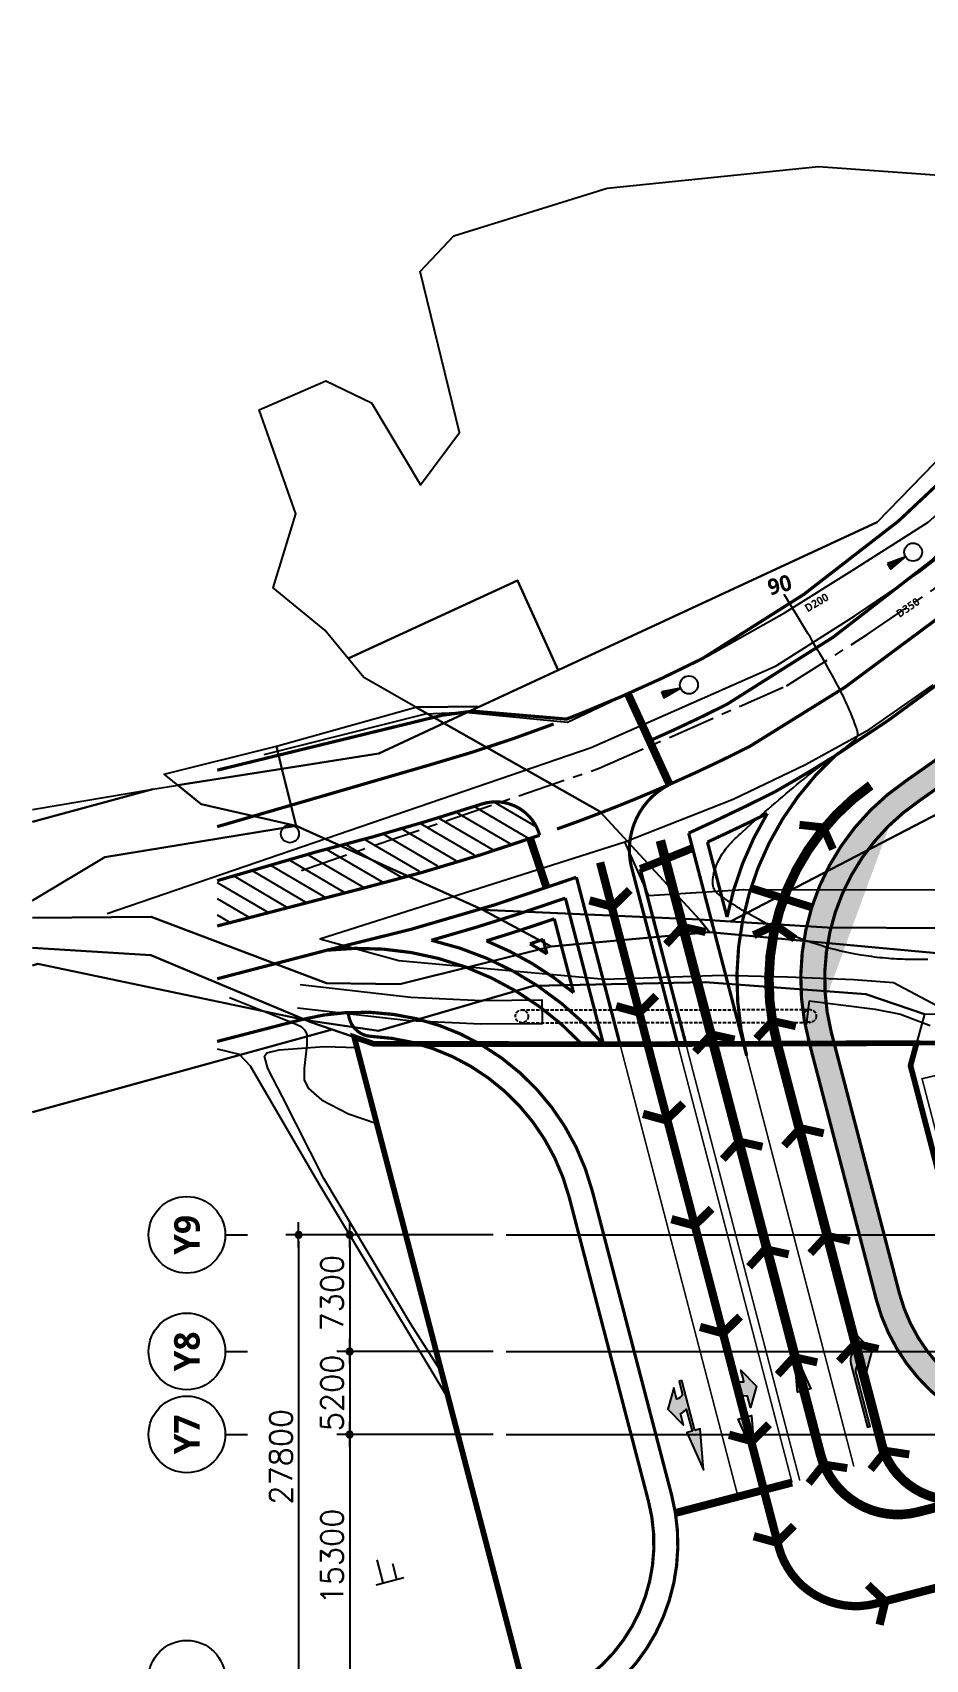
# Model space of a CAD drawing. Header units: millimetres. Extents: x 8000 to 190005487, y 8000 to 455456909.
# Drawn here: x 8000 to 63949, y 127692 to 229600 of the extents above; entities that cross this region are included whole.
import ezdxf
from ezdxf.enums import TextEntityAlignment as Align
from ezdxf.xclip import XClip

# ---------------------------------------------------------------- set-up
doc = ezdxf.new("R2010")
doc.units = ezdxf.units.MM
doc.header["$LTSCALE"] = 800
doc.header["$MEASUREMENT"] = 0
doc.header["$XCLIPFRAME"] = 0
doc.header["$PDSIZE"] = -10
for name, pattern in [('CEN', [62, 60, -1, 0, -1]), ('CENTER', [2, 1.25, -0.25, 0.25, -0.25]), ('DASHED', [3, 2, -1]), ('HID', [2, 1.1, -0.9]), ('HIDDEN', [0.375, 0.25, -0.125]), ('PHANTOM2', [31.75, 15.875, -3.175, 3.175, -3.175, 3.175, -3.175]), ('XREF_BASE$0$PHANTOM', [63.5, 31.75, -6.35, 6.35, -6.35, 6.35, -6.35]), ('XREF_BASE$0$PHANTOMX2', [5, 2.5, -0.5, 0.5, -0.5, 0.5, -0.5]), ('상수', [0.95, 0.5, -0.05, -0.4]), ('오수', [0.95, 0.5, -0.05, -0.4])]:
    doc.linetypes.add(name, pattern=pattern)
doc.layers.get('0').update_dxf_attribs({"linetype": 'CONTINUOUS'})
doc.layers.get('Defpoints').update_dxf_attribs({"color": 153, "linetype": 'CONTINUOUS'})
for name, color, linetype in [('0가스', 2, 'GAS_LINE'), ('0상수', 5, '상수'), ('0오수', 152, '오수'), ('1-5CON', 30, 'CONTINUOUS'), ('1-CEN', 2, 'CENTER'), ('1-ROAD', 1, 'CONTINUOUS'), ('1-U형측구', 7, 'CONTINUOUS'), ('1-물방향', 4, 'CONTINUOUS'), ('1-배수관', 134, 'HIDDEN'), ('1-지적선', 3, 'CONTINUOUS'), ('1-하수관로', 4, 'HIDDEN'), ('3-노면표시', 7, 'CONTINUOUS'), ('9', 3, 'CONTINUOUS'), ('CAA002', 30, 'CONTINUOUS'), ('CEN', 1, 'CEN'), ('COL', 2, 'CONTINUOUS'), ('DA001', 3, 'CONTINUOUS'), ('DAA001', 5, 'CONTINUOUS'), ('LSMD_CONT_LDREG_41500', 1, 'CONTINUOUS'), ('rndur', 1, 'CONTINUOUS'), ('WID', 4, 'CONTINUOUS'), ('X-SEC-종$0$A-ST-AXIS-BUB', 7, 'CONTINUOUS'), ('XREF_BASE$0$CE_PROPERTY LINE', 2, 'XREF_BASE$0$PHANTOM'), ('건축계획', 7, 'CONTINUOUS'), ('사업부지', 7, 'CONTINUOUS'), ('성토옹벽', 6, 'CONTINUOUS'), ('오수맨홀', 4, 'CONTINUOUS')]:
    doc.layers.add(name, color=color, linetype=linetype)
doc.styles.add('SH_대대리576', font='')
doc.styles.get("Standard").update_dxf_attribs({"font": 'SIMPLEX.shx'})
doc.styles.get('SH_대대리576').set_extended_font_data('NanumGothic', bold=True)
doc.linetypes.add('GAS_LINE', pattern='A,0.5,-0.2,["GAS",Standard,S=0.1,R=0,X=-0.1,Y=-0.05],-0.25', length=0.95)
doc.dimstyles.new('SHP 600', dxfattribs={"dimscale": 400, "dimtxt": 3.5, "dimasz": 1, "dimexe": 2, "dimexo": 2, "dimgap": 1, "dimtad": 1, "dimdec": 0, "dimzin": 0, "dimdsep": 46, "dimtxsty": 'Standard', "dimblk": 'DIMDOT', "dimcen": 0.09, "dimclrt": 3, "dimadec": 0, "dimazin": 1, "dimtfac": 1, "dimtdec": 0, "dimtix": 1, "dimtmove": 2, "dimatfit": 0, "dimldrblk": 'DIMDOT', "dimfxl": 1, "dimtfillclr": 3, "dimtolj": 1, "dimtzin": 0, "dimarcsym": 0})

# ---------------------------------------------------------------- blocks, each defined once
blk = doc.blocks.new('DIMDOT')
at = {"color": 0}
blk.add_line((-2, 0), (2, 0), dxfattribs=at)
for radius in [0.5, 0.25]:
    blk.add_circle((0, 0), radius, dxfattribs=at)
blk = doc.blocks.new('*D31')
at = {"color": 0, "lineweight": -2}
for p, q in [((36872, 141788), (27072, 141788)), ((27872, 141388), (27872, 126888)), ((36872, 126488), (27072, 126488))]:
    blk.add_line(p, q, dxfattribs=at)
at = {"layer": 'Defpoints', "color": 0}
for p in [(37672, 141788), (27872, 126488), (37672, 126488)]:
    blk.add_point(p, dxfattribs=at)
at = {"color": 0, "linetype": 'ByBlock', "lineweight": -2, "xscale": 400, "yscale": 400, "zscale": 400}
for p, rotation in [((27872, 141788), 90), ((27872, 126488), 270)]:
    blk.add_blockref('DIMDOT', p, dxfattribs=dict(at, rotation=rotation))
at = {"color": 3, "insert": (26771, 134138), "char_height": 1400, "attachment_point": 5, "rotation": 90}
blk.add_mtext('\\A1;15300', dxfattribs=at)
blk = doc.blocks.new('*D32')
at = {"color": 0, "lineweight": -2}
for p, q in [((36872, 146988), (27072, 146988)), ((27872, 146588), (27872, 142188)), ((36872, 141788), (27072, 141788))]:
    blk.add_line(p, q, dxfattribs=at)
at = {"layer": 'Defpoints', "color": 0}
for p in [(37672, 146988), (27872, 141788), (37672, 141788)]:
    blk.add_point(p, dxfattribs=at)
at = {"color": 0, "linetype": 'ByBlock', "lineweight": -2, "xscale": 400, "yscale": 400, "zscale": 400}
for p, rotation in [((27872, 146988), 90), ((27872, 141788), 270)]:
    blk.add_blockref('DIMDOT', p, dxfattribs=dict(at, rotation=rotation))
at = {"color": 3, "insert": (26771, 144388), "char_height": 1400, "attachment_point": 5, "rotation": 90}
blk.add_mtext('\\A1;5200', dxfattribs=at)
blk = doc.blocks.new('*D33')
at = {"color": 0, "lineweight": -2}
for p, q in [((36872, 154288), (27072, 154288)), ((27872, 153888), (27872, 147388)), ((36872, 146988), (27072, 146988))]:
    blk.add_line(p, q, dxfattribs=at)
at = {"layer": 'Defpoints', "color": 0}
for p in [(37672, 154288), (27872, 146988), (37672, 146988)]:
    blk.add_point(p, dxfattribs=at)
at = {"color": 0, "linetype": 'ByBlock', "lineweight": -2, "xscale": 400, "yscale": 400, "zscale": 400}
for p, rotation in [((27872, 154288), 90), ((27872, 146988), 270)]:
    blk.add_blockref('DIMDOT', p, dxfattribs=dict(at, rotation=rotation))
at = {"color": 3, "insert": (26771, 150638), "char_height": 1400, "attachment_point": 5, "rotation": 90}
blk.add_mtext('\\A1;7300', dxfattribs=at)
blk = doc.blocks.new('*D34')
at = {"color": 0, "lineweight": -2}
for p, q in [((36872, 154288), (23872, 154288)), ((24672, 153888), (24672, 126888)), ((36872, 126488), (23872, 126488))]:
    blk.add_line(p, q, dxfattribs=at)
at = {"layer": 'Defpoints', "color": 0}
for p in [(37672, 154288), (24672, 126488), (37672, 126488)]:
    blk.add_point(p, dxfattribs=at)
at = {"color": 0, "linetype": 'ByBlock', "lineweight": -2, "xscale": 400, "yscale": 400, "zscale": 400}
for p, rotation in [((24672, 154288), 90), ((24672, 126488), 270)]:
    blk.add_blockref('DIMDOT', p, dxfattribs=dict(at, rotation=rotation))
at = {"color": 3, "insert": (23571, 140388), "char_height": 1400, "attachment_point": 5, "rotation": 90}
blk.add_mtext('\\A1;27800', dxfattribs=at)
blk = doc.blocks.new('X-SEC-종$0$A-ST-AXIS-BUB-1')
at = {"layer": 'X-SEC-종$0$A-ST-AXIS-BUB'}
blk.add_line((0, 350), (0, 0), dxfattribs=at)
blk.add_circle((0, 950), 600, dxfattribs=at)
blk = doc.blocks.new('A$C15A91853')
at = {"layer": 'Defpoints'}
for points in [[(46801, 0), (47587, 7154), (48443, 10307), (49499, 19897), (49907, 33129), (50351, 34136), (50956, 34462), (52066, 34644), (58944, 34310), (68294, 34026), (68303, 34079), (69309, 40554), (69347, 40792), (60535, 41222), (58897, 41176), (54889, 45050), (53481, 48599), (49028, 48631), (38443, 47812), (26550, 47830), (20615, 47453), (19107, 50832)], [(0, 44758), (4948, 43401), (17839, 42226), (25189, 42483), (29295, 42370), (33454, 42220), (35928, 42013), (38652, 40578), (40707, 37777), (42163, 35137), (43272, 26739), (43649, 20480), (42505, 20194), (43607, 13152), (43641, 11401)]]:
    blk.add_lwpolyline(points, dxfattribs=at)
blk = doc.blocks.new('A$C53055D6E')
at = {"layer": 'XREF_BASE$0$CE_PROPERTY LINE', "color": 8, "linetype": 'XREF_BASE$0$PHANTOMX2', "ltscale": 3, "flags": 128}
blk.add_lwpolyline([(24653, 158067), (15380, 151109), (8259, 149251), (3838, 149290), (748, 147602), (-6916, 147572), (-7299, 146160), (-1843, 125252), (436, 116516), (2171, 109870), (5326, 104706), (5798, 96717), (3940, 88655), (43, 76541), (81, 64279), (3722, 52297), (8342, 45951), (24954, 35648), (27528, 32946), (33205, 26984), (45785, 19196), (55262, 14961), (63842, 9900), (67943, 799), (71065, 403), (74495, 0), (71416, 11497), (72509, 16027), (80907, 20283), (84381, 29814), (86654, 26118), (86417, 19281), (94182, 16961), (94474, 13223), (94701, 13128), (143072, 50641), (145797, 73715), (141926, 86006), (137274, 142330), (130340, 137929), (128629, 139085), (122336, 140647), (114378, 141402), (105827, 145930), (90331, 146144), (69871, 143916), (58636, 140116), (56478, 144307), (45633, 153630)], close=True, dxfattribs=at)
at = {"layer": '성토옹벽', "color": 4, "linetype": 'Continuous', "ltscale": 10, "const_width": 100, "flags": 128}
blk.add_lwpolyline([(55628, 144636), (45495, 153353), (24724, 157745), (15091, 150517), (8341, 148908), (803, 147102), (-6578, 145344), (-6578, 145344), (-1228, 124843)], dxfattribs=at)
blk = doc.blocks.new('B')
at = {"layer": '1-하수관로', "linetype": 'Continuous'}
blk.add_hatch(color=256, dxfattribs=at).paths.add_polyline_path([(165952.87, 361585.1), (165953.67, 361585.1), (165953.27, 361587.48)])
for points in [[(165953.67, 361585.1), (165952.87, 361585.1), (165953.27, 361587.48), (165953.67, 361585.1)], [(165953.27, 361587.48), (165953.27, 361585.1)]]:
    blk.add_lwpolyline(points, dxfattribs=at)
blk = doc.blocks.new('G$C940A8A8A')
at = {"layer": 'LSMD_CONT_LDREG_41500', "color": 1, "linetype": 'Continuous', "const_width": 300, "flags": 128}
blk.add_lwpolyline([(142885, 66413), (152606, 122087), (144785, 119579), (143421, 121130), (137727, 124230), (130217, 126970), (123087, 133510), (108147, 137630), (87787, 140640), (75957, 139800), (74927, 144400), (66787, 156160), (47607, 165750), (36878, 161359), (29518, 161359), (25251, 162513), (21834, 161660), (14411, 163566), (13684, 162297), (13684, 140689), (13684, 131660), (13684, 124791), (15433, 118998)], dxfattribs=at)
blk = doc.blocks.new('123123')
at = {"layer": '3-노면표시'}
h = blk.add_hatch(color=8, dxfattribs=at)
edge = h.paths.add_edge_path()
edge.add_arc((-68732, -12421), 960, 113.72579, 193.14827)
edge.add_line((-69667, -12640), (-68633, -16603))
edge.add_line((-68633, -16603), (-68466, -16559))
edge.add_line((-68466, -16559), (-69325, -13266))
edge.add_arc((-68690, -13070), 664, 107.10747, 197.11754, ccw=False)
edge.add_line((-68886, -12436), (-68813, -12715))
edge.add_line((-68813, -12715), (-68696, -13161))
edge.add_line((-68696, -13161), (-68332, -11814))
edge.add_line((-68332, -11814), (-69308, -10817))
edge.add_line((-69308, -10817), (-69119, -11543))
blk.add_hatch(color=8, dxfattribs=at).paths.add_polyline_path([(-71873, -17448), (-72688, -14322), (-73023, -14410), (-73246, -11844), (-72186, -14191), (-72521, -14279), (-71705, -17405)])
h = blk.add_hatch(color=8, dxfattribs=at)
edge = h.paths.add_edge_path()
edge.add_line((-76405, -16007), (-77221, -12881))
edge.add_line((-77221, -12881), (-77053, -12838))
edge.add_line((-77053, -12838), (-76830, -13691))
edge.add_arc((-76511, -13109), 664, 241.28871, 282.13843)
edge.add_line((-76372, -13758), (-76445, -13479))
edge.add_line((-76445, -13479), (-76561, -13032))
edge.add_line((-76561, -13032), (-75585, -14030))
edge.add_line((-75585, -14030), (-75949, -15377))
edge.add_line((-75949, -15377), (-76139, -14651))
edge.add_arc((-76231, -13696), 960, 247.54053, 275.52012, ccw=False)
edge.add_line((-76598, -14583), (-76237, -15964))
edge.add_line((-76237, -15964), (-75902, -15876))
edge.add_line((-75902, -15876), (-75680, -18442))
edge.add_line((-75680, -18442), (-76740, -16095))
edge.add_line((-76740, -16095), (-76405, -16007))
h = blk.add_hatch(color=8, dxfattribs=at)
edge = h.paths.add_edge_path()
edge.add_line((-79454, -16803), (-80269, -13677))
edge.add_line((-80269, -13677), (-80437, -13720))
edge.add_line((-80437, -13720), (-80214, -14574))
edge.add_arc((-80777, -14222), 664, 287.10747, 327.95719, ccw=False)
edge.add_line((-80581, -14856), (-80654, -14577))
edge.add_line((-80654, -14577), (-80771, -14131))
edge.add_line((-80771, -14131), (-81135, -15478))
edge.add_line((-81135, -15478), (-80159, -16475))
edge.add_line((-80159, -16475), (-80348, -15749))
edge.add_arc((-80735, -14871), 960, 293.72579, 321.70537)
edge.add_line((-79981, -15465), (-79621, -16847))
edge.add_line((-79621, -16847), (-79956, -16934))
edge.add_line((-79956, -16934), (-78896, -19281))
edge.add_line((-78896, -19281), (-79119, -16715))
edge.add_line((-79119, -16715), (-79454, -16803))
at = {"layer": '건축계획', "linetype": 'ByBlock'}
h = blk.add_hatch(dxfattribs=at)
h.set_pattern_fill('ANSI31,_O', scale=7000, angle=104.62295)
h.set_pattern_definition([(149.6229533, (-145302770.6, -463403555.9), (-442.4771673, -754.8767823), [])])
edge = h.paths.add_edge_path()
edge.add_line((-109377, 17627), (-109378, 14790))
edge.add_line((-109378, 14790), (-100273, 17148))
edge.add_line((-100273, 17148), (-89171, 20475))
edge.add_arc((-91919, 19718), 2850, 15.39279, 108.61499)
edge.add_arc((-291943, 692017), 698575, 285.681334, 286.560579, ccw=False)
edge.add_line((-103127, 19443), (-109377, 17627))
at = {"layer": '사업부지', "linetype": 'Continuous'}
h = blk.add_hatch(dxfattribs=at)
h.set_pattern_fill('AR-HBONE', color=8, scale=100, angle=14.62295, style=0)
h.set_pattern_definition([(59.62295331, (-152706624.56, -461770356.86), (-142.81125256, 547.36180552), [1200, -400]), (149.62295331, (-152706422.3, -461770011.77), (-142.81125256, 547.36180552), [1200, -400])])
edge = h.paths.add_edge_path()
edge.add_arc((-175728, 146781), 167876, 319.67, 322.33082, ccw=False)
edge.add_arc((-118040, 100322), 93851, 314.07463, 318.49856, ccw=False)
edge.add_arc((-118040, 100322), 93851, 310.12729, 314.07463, ccw=False)
edge.add_arc((-118040, 100322), 93851, 304.12732, 310.12729, ccw=False)
edge.add_arc((-57812, 11458), 13500, 124.12732, 194.19412)
edge.add_line((-70900, 8147), (-68479, -1130))
edge.add_line((-68479, -1130), (-66633, -8205))
edge.add_arc((-56474, -5554), 10500, 194.62295, 244.54761)
edge.add_arc((-61631, -16390), 1500, 14.62295, 64.54761, ccw=False)
edge.add_line((-60179, -16011), (-59907, -17053))
edge.add_arc((-56474, -5554), 12000, 194.62295, 253.37154, ccw=False)
edge.add_line((-68085, -8584), (-72352, 7770))
edge.add_line((-72352, 7770), (-72261, 7430))
edge.add_arc((-57812, 11458), 15000, 124.12732, 195.57735, ccw=False)
edge.add_arc((-118040, 100322), 92351, 304.12732, 310.12729)
edge.add_arc((-118040, 100322), 92351, 310.12729, 314.07463)
edge.add_arc((-118040, 100322), 92351, 314.07463, 318.48907)
edge.add_arc((-175728, 146781), 166376, 319.67529, 320.61331)
edge.add_arc((-175727, 146780), 166375, 320.61332, 320.99411)
edge.add_arc((-41778, 38287), 6000, 100.24842, 140.99411, ccw=False)
at = {"color": 8, "linetype": 'Continuous'}
blk.add_lwpolyline([(-72293, 10105), (-72478, 8616)], dxfattribs=at)
at = {"layer": '0가스', "linetype": 'GAS_LINE', "ltscale": 2}
blk.add_lwpolyline([(-116277, 15582), (-85943, 25976), (-74360, 31079), (-69413, 34210), (-65297, 37018), (-61363, 40093), (-56382, 44412), (-52642, 47845), (-48819, 51958), (-43745, 58119), (-38352, 64545), (-34607, 68749), (-30997, 72348), (-26541, 75975), (-12107, 85107)], dxfattribs=at)
at = {"layer": '1-5CON', "color": 8, "linetype": 'Continuous', "elevation": 90000}
blk.add_lwpolyline([(-64845, 12695), (-65022, 12691), (-65198, 12689), (-65375, 12687), (-65551, 12687), (-65728, 12687), (-65905, 12690), (-66081, 12693), (-66258, 12698), (-66435, 12704), (-66612, 12711), (-66789, 12720), (-66965, 12731), (-67142, 12743), (-67319, 12756), (-67495, 12771), (-67672, 12787), (-67848, 12806), (-68024, 12825), (-68200, 12847), (-68376, 12870), (-68551, 12895), (-69024, 12966), (-69495, 13051), (-69790, 13109), (-70085, 13172), (-70379, 13240), (-70671, 13313), (-70963, 13391), (-71254, 13473), (-71543, 13559), (-71831, 13650), (-72118, 13746), (-72403, 13845), (-72687, 13949), (-72969, 14057), (-73250, 14168), (-73528, 14284), (-73805, 14403), (-74080, 14526), (-74353, 14652), (-74624, 14782), (-74893, 14915), (-75160, 15052), (-75425, 15192), (-75764, 15377), (-76099, 15567), (-76176, 15610), (-76252, 15654), (-76328, 15699), (-76403, 15743), (-76479, 15788), (-76554, 15833), (-76630, 15879), (-76705, 15924), (-76780, 15970), (-76855, 16017), (-76929, 16064), (-77004, 16111), (-77078, 16159), (-77153, 16207), (-77227, 16255), (-77301, 16304), (-77375, 16353), (-77449, 16402), (-77523, 16453), (-77597, 16503), (-77671, 16554), (-77756, 16613), (-77841, 16672), (-77852, 16680), (-77862, 16688), (-77873, 16695), (-77884, 16703), (-77895, 16711), (-77905, 16719), (-77916, 16726), (-77927, 16734), (-77937, 16742), (-77948, 16750), (-77958, 16758), (-77968, 16766), (-77978, 16775), (-77988, 16783), (-77998, 16791), (-78008, 16800), (-78018, 16808), (-78027, 16817), (-78036, 16825), (-78046, 16834), (-78055, 16843), (-78110, 16899), (-78157, 16959), (-78193, 17013), (-78224, 17070), (-78250, 17129), (-78272, 17190), (-78290, 17254), (-78304, 17319), (-78314, 17387), (-78321, 17456), (-78324, 17526), (-78324, 17598), (-78321, 17671), (-78315, 17744), (-78307, 17818), (-78295, 17893), (-78281, 17968), (-78265, 18043), (-78247, 18118), (-78227, 18193), (-78206, 18267), (-78182, 18340), (-78157, 18413), (-78088, 18605), (-78010, 18788), (-77958, 18899), (-77904, 19007), (-77847, 19112), (-77787, 19214), (-77725, 19314), (-77661, 19410), (-77594, 19504), (-77526, 19596), (-77455, 19686), (-77383, 19773), (-77309, 19859), (-77234, 19943), (-77157, 20025), (-77078, 20106), (-76999, 20186), (-76919, 20265), (-76837, 20343), (-76755, 20420), (-76672, 20496), (-76589, 20572), (-76505, 20648), (-76210, 20914), (-75913, 21180), (-75699, 21370), (-75485, 21561), (-75269, 21751), (-75053, 21941), (-74836, 22131), (-74617, 22321), (-74398, 22510), (-74179, 22699), (-73958, 22886), (-73737, 23073), (-73516, 23259), (-73293, 23444), (-73070, 23628), (-72847, 23811), (-72623, 23992), (-72399, 24172), (-72174, 24350), (-71948, 24527), (-71723, 24701), (-71497, 24874), (-71271, 25045), (-70992, 25253), (-70713, 25457), (-70661, 25495), (-70609, 25533), (-70556, 25571), (-70504, 25610), (-70452, 25648), (-70399, 25686), (-70347, 25725), (-70294, 25763), (-70242, 25802), (-70190, 25841), (-70137, 25880), (-70085, 25920), (-70032, 25960), (-69979, 26000), (-69927, 26041), (-69874, 26082), (-69821, 26124), (-69769, 26166), (-69716, 26208), (-69663, 26252), (-69610, 26295), (-69546, 26349), (-69482, 26404), (-69471, 26413), (-69460, 26423), (-69450, 26432), (-69439, 26442), (-69428, 26452), (-69418, 26461), (-69407, 26471), (-69397, 26481), (-69387, 26491), (-69377, 26501), (-69367, 26511), (-69358, 26521), (-69349, 26531), (-69340, 26541), (-69331, 26552), (-69323, 26562), (-69315, 26573), (-69307, 26584), (-69300, 26595), (-69293, 26606), (-69287, 26617), (-69269, 26650), (-69256, 26685), (-69248, 26708), (-69243, 26732), (-69238, 26757), (-69236, 26782), (-69234, 26807), (-69234, 26833), (-69235, 26859), (-69237, 26885), (-69241, 26912), (-69245, 26939), (-69250, 26966), (-69256, 26993), (-69263, 27021), (-69270, 27049), (-69278, 27077), (-69287, 27105), (-69296, 27133), (-69306, 27161), (-69315, 27189), (-69325, 27217), (-69336, 27246), (-69413, 27458), (-69492, 27665), (-69561, 27842), (-69631, 28016), (-69701, 28186), (-69772, 28354), (-69844, 28519), (-69917, 28682), (-69990, 28842), (-70065, 29000), (-70139, 29156), (-70215, 29311), (-70291, 29463), (-70368, 29615), (-70446, 29765), (-70524, 29913), (-70603, 30061), (-70682, 30208), (-70762, 30355), (-70843, 30500), (-70925, 30646), (-71007, 30792), (-71089, 30937), (-71290, 31288), (-71494, 31641), (-71614, 31849), (-71736, 32056), (-71858, 32265), (-71982, 32474), (-72106, 32684), (-72231, 32894), (-72357, 33104), (-72484, 33315), (-72611, 33526), (-72739, 33738), (-72867, 33949), (-72996, 34161), (-73126, 34374), (-73255, 34586), (-73385, 34798), (-73515, 35011), (-73646, 35223), (-73776, 35435), (-73859, 35570)], dxfattribs=at)
at = {"layer": '1-CEN', "ltscale": 3}
blk.add_lwpolyline([(-104101, 18274), (-85433, 24671), (-73699, 29840), (-68643, 33039), (-64470, 35887), (-60473, 39012), (-55450, 43367), (-51654, 46852), (-47765, 51035), (-42668, 57224), (-37293, 63629), (-33589, 67786), (-30058, 71307), (-25722, 74836), (-19867, 78540)], dxfattribs=at)
at = {"layer": '1-ROAD'}
for points in [[(-106436, 25543), (-96326, 28079), (-93847, 28177), (-87427, 27563), (-83578, 29370), (-78644, 31701), (-73828, 34410), (-69593, 37055), (-64830, 40092), (-61802, 42767), (-58203, 46209), (-54473, 49831), (-50835, 53882), (-46023, 59207), (-39764, 66772), (-36221, 70941), (-31123, 75429), (-26740, 78392), (-21750, 81576)], [(-102943, 13981), (-83836, 20055), (-77037, 22738), (-72520, 24898), (-68518, 27090), (-64506, 29893)]]:
    blk.add_lwpolyline(points, dxfattribs=at)
at = {"layer": '1-ROAD', "color": 8}
blk.add_lwpolyline([(-44047, 10402), (-48053, 14274), (-49462, 17824), (-53914, 17856), (-64499, 17035), (-76393, 17053), (-82327, 16676), (-83836, 20055)], dxfattribs=at)
at = {"layer": '1-U형측구', "color": 8}
for points in [[(-104170, 11136), (-97239, 10336), (-92822, 10132), (-89029, 10167), (-89015, 8667), (-92850, 8632), (-97360, 8840), (-104342, 9645)], [(-72293, 10105), (-68154, 9589), (-66551, 9261), (-64698, 8565)]]:
    blk.add_lwpolyline(points, dxfattribs=at)
at = {"layer": '1-배수관', "color": 8}
for p, q in [((-90289, 9532), (-72237, 9555)), ((-90288, 8732), (-72236, 8755))]:
    blk.add_line(p, q, dxfattribs=at)
for centre in [(-90288, 9132), (-72236, 9155)]:
    blk.add_circle(centre, 400, dxfattribs=at)
at = {"layer": '1-지적선', "color": 8}
for points in [[(-101174, 31546, 0), (-102639, 33330, 0), (-105874, 35965, 0), (-104453, 40617, 0), (-106750, 47117, 0), (-102575, 48929, 0), (-99708, 47564, 0), (-96631, 42417, 0), (-94188, 45704, 0), (-96648, 55781, 0), (-94544, 58016, 0), (-84932, 60999, 0), (-71692, 62368, 0), (-54230, 61119, 0), (-52729, 56895, 0), (-55122, 53375, 0), (-68021, 40094, 0), (-88005, 30820, 0), (-90568, 36434, 0), (-101174, 31546, 0)], [(-48739, 44668, 0), (-45804, 38291, 0), (-58326, 24882, 0), (-77217, 15075, 0), (-79156, 15198, 0), (-85405, 21962, 0), (-95164, 27499, 0), (-68021, 40094, 0), (-55122, 53375, 0), (-52729, 56895, 0), (-48739, 44668, 0)], [(-45804, 38291, 0), (-42676, 31493, 0), (-41808, 30415, 0), (-42058, 29074, 0), (-49357, 19865, 0), (-53699, 16610, 0), (-63751, 14655, 0), (-71154, 14689, 0), (-77217, 15075, 0), (-58326, 24882, 0), (-45804, 38291, 0)], [(-101174, 31546, 0), (-90568, 36434, 0), (-88005, 30820, 0), (-92927, 28536, 0), (-96925, 28498, 0), (-100193, 30350, 0), (-101174, 31546, 0)], [(-79156, 15198, 0), (-77217, 15075, 0), (-71154, 14689, 0), (-63751, 14655, 0), (-53699, 16610, 0), (-49357, 19865, 0), (-42058, 29074, 0), (-41808, 30415, 0), (-39418, 27445, 0), (-36925, 22131, 0), (-47536, 12843, 0), (-52074, 11969, 0), (-78538, 14398, 0), (-79156, 15198, 0)], [(-105315, 24643, 0), (-105665, 26046, 0), (-96926, 28498, 0), (-95164, 27499, 0), (-99247, 25603, 0), (-105315, 24643, 0)], [(-105315, 24643, 0), (-99247, 25603, 0), (-95164, 27499, 0), (-85405, 21962, 0), (-79156, 15198, 0), (-92740, 15800, 0), (-104421, 21071, 0), (-105315, 24643, 0)], [(-105665, 26046, 0), (-105315, 24643, 0), (-111833, 23613, 0), (-112687, 24305, 0), (-105665, 26046, 0)], [(-113411, 23364, 0), (-111833, 23613, 0), (-110369, 22426, 0), (-104421, 21071, 0), (-116421, 19109, 0), (-122776, 15285, 0), (-132604, 18165, 0), (-113411, 23364, 0)], [(-134924, 18723, 0), (-131743, 20238, 0), (-113411, 23364, 0), (-132604, 18165, 0), (-134263, 17291, 0), (-134924, 18723, 0)], [(-132185, 7990, 0), (-122776, 15285, 0), (-113506, 15373, 0), (-102516, 11206, 0), (-97941, 11144, 0), (-88443, 13506, 0), (-78538, 14398, 0), (-52074, 11969, 0), (-47536, 12843, 0), (-36925, 22131, 0), (-36156, 20495, 0), (-50378, 9135, 0), (-54798, 9174, 0), (-65063, 9263, 0), (-68739, 10525, 0), (-78796, 11272, 0), (-89562, 11037, 0), (-99269, 8221, 0), (-103807, 8886, 0), (-113529, 12960, 0), (-122350, 13516, 0), (-124731, 11321, 0), (-132185, 7990, 0)], [(-122776, 15285, 0), (-116421, 19109, 0), (-104421, 21071, 0), (-92740, 15800, 0), (-88443, 13506, 0), (-97941, 11144, 0), (-102516, 11206, 0), (-113506, 15373, 0), (-122776, 15285, 0)], [(-124731, 11321, 0), (-120606, 12416, 0), (-103807, 8886, 0), (-103562, 8789, 0), (-102179, 8311, 0), (-132747, -125, 0), (-137022, -1392, 0), (-136687, -730, 0), (-132129, 4525, 0), (-131800, 4907, 0), (-124731, 11321, 0)], [(-102179, 8311, 0), (-103562, 8789, 0), (-103807, 8886, 0), (-99269, 8221, 0), (-89562, 11037, 0), (-78796, 11272, 0), (-68739, 10525, 0), (-65063, 9263, 0), (-65553, 7453, 0), (-83113, 7385, 0), (-99558, 7401, 0), (-102179, 8311, 0)], [(-132747, -125, 0), (-102179, 8311, 0), (-100788, 7828, 0)]]:
    blk.add_polyline3d(points, dxfattribs=at)
at = {"layer": '1-지적선'}
for points in [[(-92928, 28536, 0), (-95164, 27499, 0), (-96926, 28498, 0), (-92928, 28536, 0)], [(-105315, 24643, 0), (-104421, 21071, 0), (-110369, 22426, 0), (-111833, 23613, 0), (-105315, 24643, 0)], [(-88443, 13506, 0), (-92740, 15800, 0), (-79156, 15198, 0), (-78538, 14398, 0), (-88443, 13506, 0)], [(-103807, 8886, 0), (-120606, 12416, 0), (-124731, 11321, 0), (-122350, 13516, 0), (-113529, 12960, 0), (-103807, 8886, 0)]]:
    blk.add_polyline3d(points, dxfattribs=at)
at = {"layer": '3-노면표시', "color": 8}
for points in [[(-69119, -11543, 0.3611191), (-69667, -12640), (-68633, -16603), (-68466, -16559), (-69325, -13266, -0.414265), (-68886, -12436), (-68813, -12715), (-68696, -13161), (-68332, -11814), (-69308, -10817)], [(-76405, -16007), (-77221, -12881), (-77053, -12838), (-76830, -13691, 0.1801524), (-76372, -13758), (-76445, -13479), (-76561, -13032), (-75585, -14030), (-75949, -15377), (-76139, -14651, -0.1226941), (-76598, -14583), (-76237, -15964), (-75902, -15876), (-75680, -18442), (-76740, -16095)], [(-79454, -16803), (-80269, -13677), (-80437, -13720), (-80214, -14574, -0.1801524), (-80581, -14856), (-80654, -14577), (-80771, -14131), (-81135, -15478), (-80159, -16475), (-80348, -15749, 0.1226941), (-79981, -15465), (-79621, -16847), (-79956, -16934), (-78896, -19281), (-79119, -16715)]]:
    blk.add_lwpolyline(points, format="xyb", close=True, dxfattribs=at)
blk.add_lwpolyline([(-71873, -17448), (-72688, -14322), (-73023, -14410), (-73246, -11844), (-72186, -14191), (-72521, -14279), (-71705, -17405)], close=True, dxfattribs=at)
at = {"layer": 'CAA002', "color": 8, "elevation": 91000, "flags": 128}
blk.add_lwpolyline([(-108602, 10316), (-104573, 8701), (-104122, 8491), (-103879, 8258), (-103766, 7999), (-103750, 7356), (-103921, 5855), (-103923, 5164), (-103665, 4634), (-102832, 3907), (-101145, 3034), (-99379, 2427)], dxfattribs=at)
at = {"layer": 'DA001', "color": 8, "flags": 128}
for points in [[(-95315, -13148), (-97240, -10152), (-102703, -1016), (-105281, 4087), (-106210, 5869), (-106419, 6635), (-106260, 6840), (-105495, 7039), (-102664, 7240), (-100620, 7185)], [(-109379, 7094), (-108003, 6761), (-107316, 6026), (-103007, -1367), (-94874, -14839)]]:
    blk.add_lwpolyline(points, dxfattribs=at)
at = {"layer": 'DAA001', "color": 8, "flags": 128}
for points in [[(-98981, -26361), (-99360, -24910)], [(-98110, -26134), (-98363, -25166)], [(-99416, -26475), (-97675, -26020)]]:
    blk.add_lwpolyline(points, dxfattribs=at)
at = {"layer": 'rndur', "linetype": 'PHANTOM2', "ltscale": 2, "const_width": 360, "flags": 128}
blk.add_lwpolyline([(206883, -157310), (202971, -156085), (192523, -138055), (192037, -134393), (187653, -139214), (180694, -143462), (173737, -143509), (161354, -148904), (157725, -144242), (154816, -136784), (158050, -127241), (126239, -144923), (122996, -147375), (114777, -142533), (78067, -156212), (59378, -150969), (50990, -145420), (42961, -141949), (35259, -140747), (23792, -141142), (15855, -140119), (12425, -139716), (9303, -139321), (5202, -130219), (-3377, -125158), (-12855, -120922), (-25433, -113134), (-31110, -107172), (-33684, -104469), (-50296, -94166), (-54916, -87820), (-58556, -75838), (-58594, -63575), (-54697, -51462), (-52838, -43399), (-53310, -35411), (-56465, -30247), (-58199, -23603), (-65933, 6044), (-65550, 7455), (-83110, 7388), (-99556, 7405), (-100789, 7832), (-83513, -58384), (-91570, -60086), (-90952, -159807)], dxfattribs=at)
at = {"layer": 'rndur', "linetype": 'PHANTOM2', "ltscale": 2, "flags": 128}
blk.add_lwpolyline([(206883, -157310), (202971, -156085), (192523, -138055), (192037, -134393), (187653, -139214), (180694, -143462), (173737, -143509), (161354, -148904), (157725, -144242), (154816, -136784), (158050, -127241), (126239, -144923), (122996, -147375), (114777, -142533), (78067, -156212), (59378, -150969), (50990, -145420), (42961, -141949), (35259, -140747), (23792, -141142), (15855, -140119), (12425, -139716), (9303, -139321), (5202, -130219), (-3377, -125158), (-12855, -120922), (-25433, -113134), (-31110, -107172), (-33684, -104469), (-50296, -94166), (-54916, -87820), (-58556, -75838), (-58594, -63575), (-54697, -51462), (-52838, -43399), (-53310, -35411), (-56465, -30247), (-58199, -23603), (-65933, 6044), (-65550, 7455), (-83110, 7388), (-99556, 7405), (-100789, 7832), (-83513, -58384), (-91570, -60086), (-90952, -159807)], dxfattribs=at)
at = {"layer": '건축계획', "linetype": 'ByBlock', "flags": 128}
for points, const_width in [([(-56258, 50926, -0.0952325), (-78972, 31542, -0.0218866), (-86623, 28091), (-87495, 27750), (-93367, 28248), (-95246, 27998), (-109376, 24551)], 200), ([(-81035, 23659, 0.0135809), (-76019, 26032, 0.0828621), (-54174, 43701, 0.0145095), (-48400, 50925, 0.0145095)], 200), ([(-70777, 25379, -0.012183), (-74484, 23166, -0.0095161), (-79835, 20606), (-76197, 6661)], 200), ([(-70666, 25450, 0.2775594), (-76197, 6661)], 200), ([(-109377, 17627), (-103127, 19443, 0.0161664), (-92829, 22419)], 200), ([(-92829, 22419, -0.4307829), (-89171, 20475)], 200), ([(-89171, 20475, -0.0224136), (-100273, 17148), (-109378, 14790)], 200), ([(-82866, 18360, 0.0036418), (-81371, 18944), (-79590, 19667)], 500), ([(-84138, 7389), (-86866, 17844, -0.0307368), (-102492, 13276)], 200), ([(-86525, 7392, 0.236427), (-102492, 13276)], 200), ([(-104144, 8914, -0.1962431), (-92908, 7398, -0.1962431)], 200)]:
    blk.add_lwpolyline(points, format="xyb", dxfattribs=dict(at, const_width=const_width))
at = {"layer": '건축계획', "linetype": 'DASHED', "ltscale": 3, "const_width": 200, "flags": 128}
for points in [[(-51901, 50925), (-53655, 48977, -0.0957934), (-77436, 28677, -0.013668), (-82339, 26363)], [(-44355, 50924, -0.0183041), (-51718, 41572, -0.0191549), (-56409, 36668), (-56409, 36668, -0.0172252), (-60937, 32577), (-60937, 32577, -0.0340682), (-70666, 25450)], [(-88295, 27442, -0.0211357), (-95991, 24900), (-97714, 24400), (-109376, 21011)], [(-88080, 20866, 0.0098705), (-84305, 22287), (-84305, 22287, 0.0086778), (-81035, 23659, 0.006177)], [(-83336, 18181, -0.3667663), (-81035, 23659, -4.2195656)]]:
    blk.add_lwpolyline(points, format="xyb", dxfattribs=at)
at = {"layer": '건축계획', "linetype": 'ByBlock', "flags": 128}
for points, const_width in [([(-81035, 23659), (-83643, 29340)], 500), ([(-87495, 27750), (-93367, 28248), (-95246, 27998), (-109376, 24551)], 200), ([(-89766, 20269), (-88735, 17187)], 500), ([(-82866, 18360), (-80007, 7400)], 200), ([(-83336, 18181), (-80523, 7398)], 200), ([(-75936, 17162), (-72120, 15961)], 500), ([(-104144, 8914), (-109379, 7559)], 200)]:
    blk.add_lwpolyline(points, dxfattribs=dict(at, const_width=const_width))
at = {"layer": '건축계획', "linetype": 'ByBlock', "const_width": 200, "flags": 128}
for points in [[(-77430, 15349), (-78656, 20047, 0.0066217), (-74907, 21838, 0.087698)], [(-95952, 13896, -0.1616769), (-85167, 7373), (-87558, 16537, -0.0164779)], [(-92507, 13861, -0.0760668), (-87046, 10615), (-88252, 15238, -0.0083102)], [(-89784, 13672, -0.0141074), (-88713, 13043), (-88949, 13947, -0.0016208)]]:
    blk.add_lwpolyline(points, format="xyb", close=True, dxfattribs=at)
at = {"layer": '건축계획', "linetype": 'DASHED', "ltscale": 3, "const_width": 200, "flags": 128}
blk.add_lwpolyline([(-102492, 13276), (-109378, 11483)], dxfattribs=at)
at = {"layer": '건축계획', "linetype": 'Continuous'}
for p in [(-95246, 27998, 91058), (-93367, 28248, 90953)]:
    blk.add_point(p, dxfattribs=at)
at = {"layer": '사업부지', "color": 8, "linetype": 'Continuous', "flags": 128}
blk.add_lwpolyline([(-42845, 44191, 200, 200, -0.0116106), (-47751, 38133, 200, 200, -0.0193054), (-52757, 32896, 200, 200, -0.0172252), (-57554, 28562, 200, 200, -0.0261858), (-65386, 22633, 200, 200, 0.3156193), (-70900, 8147, 200, 200, 0), (-68479, -1130, 200, 200, 0), (-66633, -8205, 200, 200, 0.2213498), (-60986, -15035, 200, 200, -0.2213498), (-60179, -16011, 200, 200, 0), (-59907, -17053, 200, 200, -0.2621053), (-68085, -8584, 200, 200, 0), (-72352, 7770, 200, 200, 0), (-72261, 7430, 200, 200, -0.3222687), (-66228, 23875, 200, 200, 0.0261858), (-58520, 29709, 200, 200, 0.0172252), (-53801, 33974, 200, 200, 0.019264), (-48884, 39115, 200, 200, 0.0040929), (-47139, 41206, 0, 0, 0), (-47139, 41206, 200, 200, 0.0016615), (-46440, 42063, 200, 200, -0.1796838)], format="xyseb", close=True, dxfattribs=at)
at = {"layer": '사업부지', "color": 8, "linetype": 'Continuous', "ltscale": 10, "const_width": 200, "flags": 128}
for points in [[(-42845, 44191, -0.0116106), (-47751, 38133, -0.0193054), (-52757, 32896, -0.0172252), (-57554, 28562, -0.0261858), (-65386, 22633, 0.3156193), (-70900, 8147), (-68479, -1130), (-66633, -8205, 0.2213498), (-60986, -15035, -0.2213498), (-60179, -16011), (-59907, -17053)], [(-47139, 41206, -0.0040929), (-48884, 39115, -0.019264), (-53801, 33974, -0.0172252), (-58520, 29709, -0.0261858), (-66228, 23875, 0.3222687), (-72261, 7430), (-72352, 7770), (-68085, -8584, 0.2621053), (-59907, -17053, 0.2621053)], [(-104144, 8914, -0.4136853), (-85869, -1820), (-80899, -20867, -0.414362), (-89487, -35509), (-89145, -35415), (-89482, -35503)], [(-89487, -35509), (-89511, -35419, -0.3781104), (-88616, -33647, 0.3781104), (-82351, -21246), (-87320, -2198, 0.3275382), (-99715, 7877, -0.3275382), (-101093, 8996), (-101191, 9372)]]:
    blk.add_lwpolyline(points, format="xyb", dxfattribs=at)
at = {"layer": '사업부지', "color": 8, "linetype": 'Continuous', "ltscale": 10, "flags": 128}
for points, const_width in [([(-82866, 18360), (-72872, -19944)], 100), ([(-83336, 18182), (-73356, -20071)], 100), ([(-84136, 7385), (-76742, -20954)], 100), ([(-76393, 7415), (-69485, -19061)], 100), ([(-80665, -21978), (-73356, -20071)], 500)]:
    blk.add_lwpolyline(points, dxfattribs=dict(at, const_width=const_width))
at = {"layer": '사업부지', "color": 8, "linetype": 'Continuous', "ltscale": 10, "const_width": 200, "flags": 128}
blk.add_lwpolyline([(-85869, -1820), (-80899, -20867, -0.414362), (-89487, -35509), (-89511, -35419, -0.3781104), (-88616, -33647, 0.3781104), (-82351, -21246), (-87320, -2198, 0.3275382), (-99715, 7877, -0.3275382), (-101093, 8996), (-101191, 9372, -0.356394)], format="xyb", close=True, dxfattribs=at)
at = {"layer": '오수맨홀', "linetype": 'Continuous'}
for centre in [(-65769, 38212), (-79816, 29893), (-104819, 20571)]:
    blk.add_circle(centre, 562, dxfattribs=at)
at = {"rotation": 14.62512504690287}
blk.add_blockref('G$C940A8A8A', (-38193, -154447), dxfattribs=at)
at = {"layer": '1-물방향', "zscale": 500}
for p, xscale, yscale, rotation in [((-113340141, -163487380), -499.9999999414632, 499.9999998844798, 300.6365665026654), ((-140499015, -140874866), -499.9999999408241, 499.9999998821783, 290.4458493882639)]:
    blk.add_blockref('B', p, dxfattribs=dict(at, xscale=xscale, yscale=yscale, rotation=rotation))
at = {"layer": '0상수', "ltscale": 2, "style": 'SH_대대리576'}
blk.add_text('D350', height=500, rotation=34.31175, dxfattribs=at).set_placement((-65960, 34528), align=Align.CENTER)
at = {"layer": '0오수', "style": 'SH_대대리576'}
blk.add_text('D200', height=500, rotation=30.63657, dxfattribs=at).set_placement((-71692, 34834), align=Align.CENTER)
at = {"layer": '1-5CON', "color": 8, "linetype": 'Continuous', "style": 'SH_대대리576'}
blk.add_text('90', height=1000, rotation=14.62513, dxfattribs=at).set_placement((-74728, 35494, 107840))

msp = doc.modelspace()

# ---------------------------------------------------------------- linework, layer by layer
at = {"layer": '9', "color": 10, "linetype": 'HID', "const_width": 600}
for points in [[(54606.1, 166454.7), (54598.7, 166483), (54689.4, 166142.3, -0.31763666), (60515.5, 182444.1)], [(47338.2, 178989.2), (57378.9, 140506.9, 0.41245526), (63450.1, 136923.7), (79438.9, 140993, -0.48924192), (85672.1, 136147.5), (85672.1, 82692.2, 0.25956786), (96080.4, 63993.8), (128207.7, 44077.1, 0.26181008), (137999.4, 43657.6, 0.26181008)], [(61293, 140820.4, 0.40367641), (67255.4, 137896.1)]]:
    msp.add_lwpolyline(points, format="xyb", dxfattribs=at)
at = {"layer": '9', "color": 10, "ltscale": 0.01, "const_width": 500}
for points in [[(56052.2, 179970.8), (57543.9, 179813.1), (58153.1, 178442.4)], [(47691.5, 172481.3), (48707.4, 173584.9), (50171.1, 173257.1)], [(53179.7, 173059.7), (54540.2, 173691.5), (55767.6, 172829.2)], [(53347.7, 166583.6), (54363.5, 167687.3), (55827.3, 167359.4)], [(49509.1, 165743.7), (50524.9, 166847.4), (51988.7, 166519.5)], [(55091.1, 159872.7), (56106.9, 160976.4), (57570.6, 160648.5)], [(51252.4, 159032.7), (52268.3, 160136.4), (53732, 159808.5)], [(56736.6, 153133.4), (57752.4, 154237.1), (59216.1, 153909.2)], [(52898, 152293.5), (53913.8, 153397.2), (55377.5, 153069.3)], [(54686.6, 145527.1), (55702.4, 146630.7), (57166.1, 146302.9)], [(58525.2, 146367), (59541, 147470.7), (61004.7, 147142.8)], [(60512.2, 139590.6), (61449.8, 140761.4), (62932.6, 140534.7)], [(56627.4, 138731.8), (57565.1, 139902.6), (59047.9, 139675.9)]]:
    msp.add_lwpolyline(points, dxfattribs=at)
at = {"layer": '9', "color": 10, "linetype": 'HID', "const_width": 600}
msp.add_lwpolyline([(61323.2, 140717.5), (54689.4, 166142.3)], dxfattribs=at)
at = {"layer": 'CEN'}
for p, q in [((37672.1, 154288.1), (211647.1, 154288.1)), ((37672.1, 146988.1), (211647.1, 146988.1)), ((37672.1, 141788.1), (211647.1, 141788.1))]:
    msp.add_line(p, q, dxfattribs=at)
at = {"layer": 'COL', "color": 130, "linetype": 'HID', "ltscale": 1000}
msp.add_lwpolyline([(43564.4, 177620, 520.8, 520.8, 0), (54744.6, 134769.3, 520.8, 520.8, 0.41403008), (60841.9, 131192.8, 520.8, 520.8, 0), (75712.9, 135062.8, 520.8, 520.8, -0.49090743), (81972.1, 130223.9, 520.8, 520.8, 0), (81972.1, 82692.2, 520.8, 520.8, 0.2595675), (94130.9, 60849.1, 520.8, 520.8, 0), (126258.2, 40932.4, 520.8, 520.8, 0.26181013), (139672.8, 40357.6, 0, 0, 0)], format="xyseb", dxfattribs=at)
at = {"layer": 'COL', "color": 130, "ltscale": 1000, "const_width": 520.8}
for points in [[(45414.9, 175892.3), (44346.8, 174839.1), (42900.7, 175237.5)], [(47082, 169265.1), (46013.9, 168211.9), (44567.8, 168610.3)], [(48767.7, 162522.5), (47699.7, 161469.3), (46253.5, 161867.7)], [(50547.1, 155927.1), (49479, 154874), (48032.9, 155272.4)], [(52335.4, 149176.3), (51267.3, 148123.1), (49821.2, 148521.5)], [(54151.7, 142423), (53083.6, 141369.8), (51637.5, 141768.2)], [(55706.7, 136066.8), (54638.6, 135013.6), (53192.5, 135412)], [(60335.5, 132359.1), (61423.9, 131327), (61074.4, 129868.3)]]:
    msp.add_lwpolyline(points, dxfattribs=at)
at = {"layer": 'WID'}
msp.add_arc((72468, 153286.1), 12000, 194.634241, 245.798579, dxfattribs=at)

# ---------------------------------------------------------------- block references
ref = msp.add_blockref('123123', (128944.9, 158844.9))
XClip(ref).set_block_clipping_path([(-120944.9433038561, -150844.9393511166), (163055.0566959581, 70755.0606488834)])
msp.add_blockref('A$C15A91853', (26010.3, 128073.6))
at = {"layer": 'X-SEC-종$0$A-ST-AXIS-BUB', "xscale": 4, "yscale": 4, "zscale": 4, "rotation": 90}
for p in [(21472.1, 154288.1), (21472.1, 146988.1), (21472.1, 141788.1), (21472.1, 126488.1)]:
    msp.add_blockref('X-SEC-종$0$A-ST-AXIS-BUB-1', p, dxfattribs=at)
at = {"layer": '성토옹벽', "linetype": 'ByBlock'}
msp.add_blockref('A$C53055D6E', (70312.8, 18724.5), dxfattribs=at)

# ---------------------------------------------------------------- texts
at = {"layer": 'X-SEC-종$0$A-ST-AXIS-BUB', "style": 'SH_대대리576'}
for s, p in [('Y9', (17672.1, 154288.1)), ('Y8', (17672.1, 146988.1)), ('Y7', (17672.1, 141788.1))]:
    msp.add_text(s, height=1600, rotation=90, dxfattribs=at).set_placement(p, align=Align.MIDDLE_CENTER)

# ---------------------------------------------------------------- dimensions: what is measured, and where the dimension line sits
for base, p1, p2, picture, middle in [((24672.1, 126488.1), (37672.1, 154288.1), (37672.1, 126488.1), '*D34', (23571.2, 140388.1)), ((27872.1, 146988.1), (37672.1, 154288.1), (37672.1, 146988.1), '*D33', (26771.2, 150638.1)), ((27872.1, 141788.1), (37672.1, 146988.1), (37672.1, 141788.1), '*D32', (26771.2, 144388.1)), ((27872.1, 126488.1), (37672.1, 141788.1), (37672.1, 126488.1), '*D31', (26771.2, 134138.1))]:
    dim = msp.add_linear_dim(base=base, p1=p1, p2=p2, angle=90, dimstyle='SHP 600')
    dim.commit()
    dim.dimension.update_dxf_attribs({"geometry": picture, "text_midpoint": middle})

doc.saveas('drawing.dxf')
